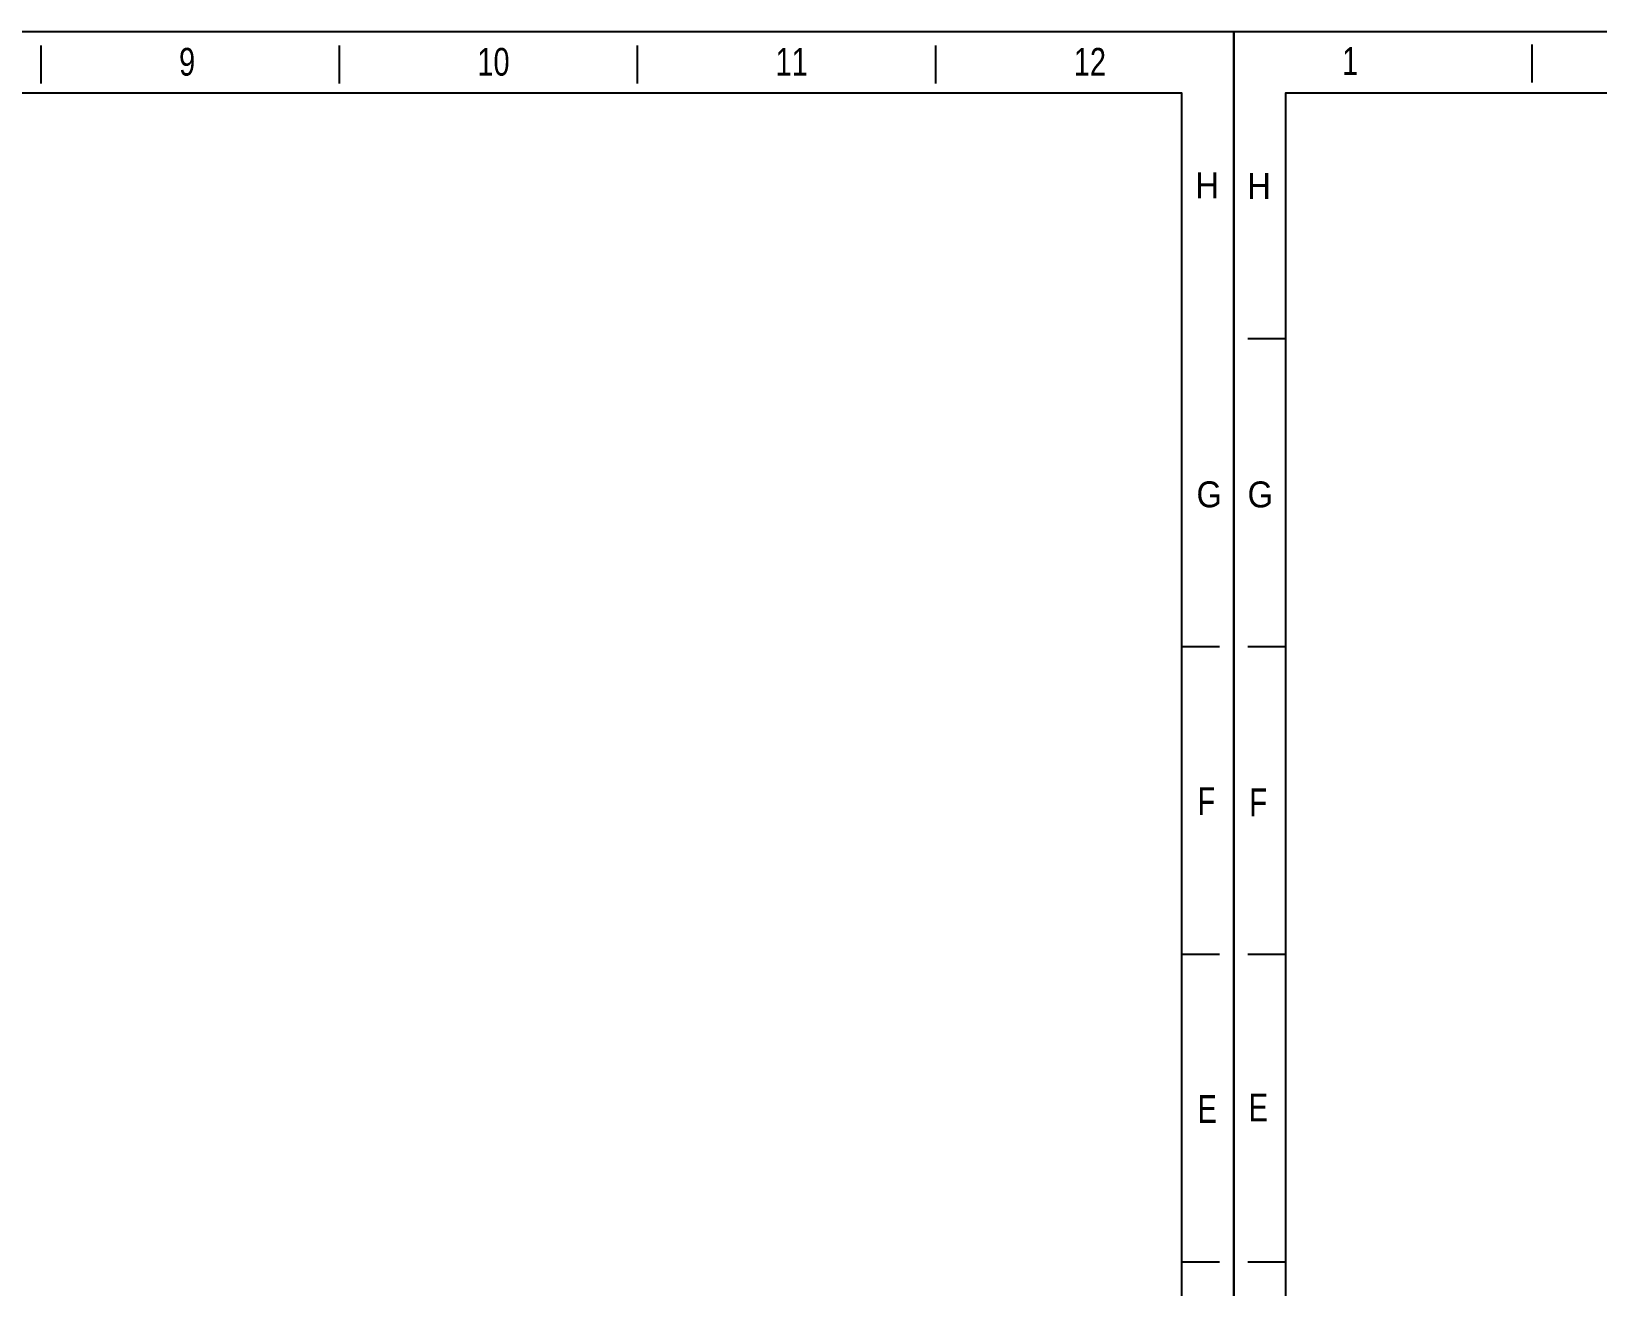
# Model space of a CAD drawing. Header units: millimetres. Extents: x 562 to 17351, y 2396 to 6995.
# Drawn here: x 6167 to 7641, y 3532 to 4714 of the extents above; entities that cross this region are included whole.
import ezdxf

# ---------------------------------------------------------------- set-up
doc = ezdxf.new("R2010")
doc.units = ezdxf.units.MM
doc.styles.add('CKSTANDARD', font='arial.ttf')
doc.styles.add('Roamns', font='romans.shx')

# ---------------------------------------------------------------- blocks, each defined once
blk = doc.blocks.new('standard template')
for p, q in [((3074, 30739), (3074, 30336)), ((25276, 30728), (25276, 30325)), ((28448, 30728), (28448, 30325)), ((31619, 30728), (31619, 30325)), ((34791, 30728), (34791, 30325)), ((456, 27607), (54, 27607)), ((456, 24334), (54, 24334)), ((37812, 24334), (37409, 24334)), ((456, 21062), (54, 21062)), ((37812, 21062), (37409, 21062)), ((456, 17790), (54, 17790)), ((37812, 17790), (37409, 17790))]:
    blk.add_line(p, q)
blk.add_lwpolyline([(37963, 4700), (-97, 4700), (-97, 30879), (37963, 30879)], close=True)
at = {"color": 7}
blk.add_lwpolyline([(456, 6674), (456, 5964), (456, 5254), (456, 30226), (37409, 30226), (37409, 5254)], dxfattribs=at)
at = {"style": 'CKSTANDARD'}
for s, height, width, p in [('1', 295, 0.75, (1055, 30416)), ('9', 295, 0.75, (26746, 30408)), ('10', 294.8, 0.75, (29918, 30408)), ('11', 294.8, 0.75, (33090, 30408)), ('12', 294.8, 0.75, (36261, 30408)), ('H', 276, 0.9, (47, 29097)), ('H', 276, 0.9, (37555, 29102)), ('G', 276, 0.9, (50, 25816)), ('G', 276, 0.9, (37567, 25817)), ('F', 295, 0.75, (69, 22532)), ('F', 295, 0.75, (37578, 22543)), ('E', 295, 0.75, (62, 19285)), ('E', 295, 0.75, (37578, 19270))]:
    blk.add_text(s, height=height, dxfattribs=dict(at, width=width)).set_placement(p)
at = {"style": 'Roamns'}
for tag, p in [('PAGE_NAME', (27466, 7594)), ('PROJECT_NAME', (27466, 6884)), ('DRAWN_NAME', (27466, 6174)), ('VERSION', (34241, 6174)), ('SELECT_DATA', (27466, 5464)), ('PAGE_NUMBER', (34241, 5464))]:
    blk.add_attdef(tag, p, '', height=285, dxfattribs=at)

msp = doc.modelspace()

# ---------------------------------------------------------------- block references
at = {"lineweight": -3, "transparency": 33554595, "xscale": 0.0885002660397285, "yscale": 0.0885002660397285, "zscale": 0.0885002660397285}
msp.add_blockref('standard template', (3938.931, 1980.689), dxfattribs=at)
at = {"transparency": 33554595, "xscale": 0.0885002660397285, "yscale": 0.0885002660397285, "zscale": 0.0885002660397285}
msp.add_blockref('standard template', (7307.254, 1980.689), dxfattribs=at)

doc.saveas('drawing.dxf')
